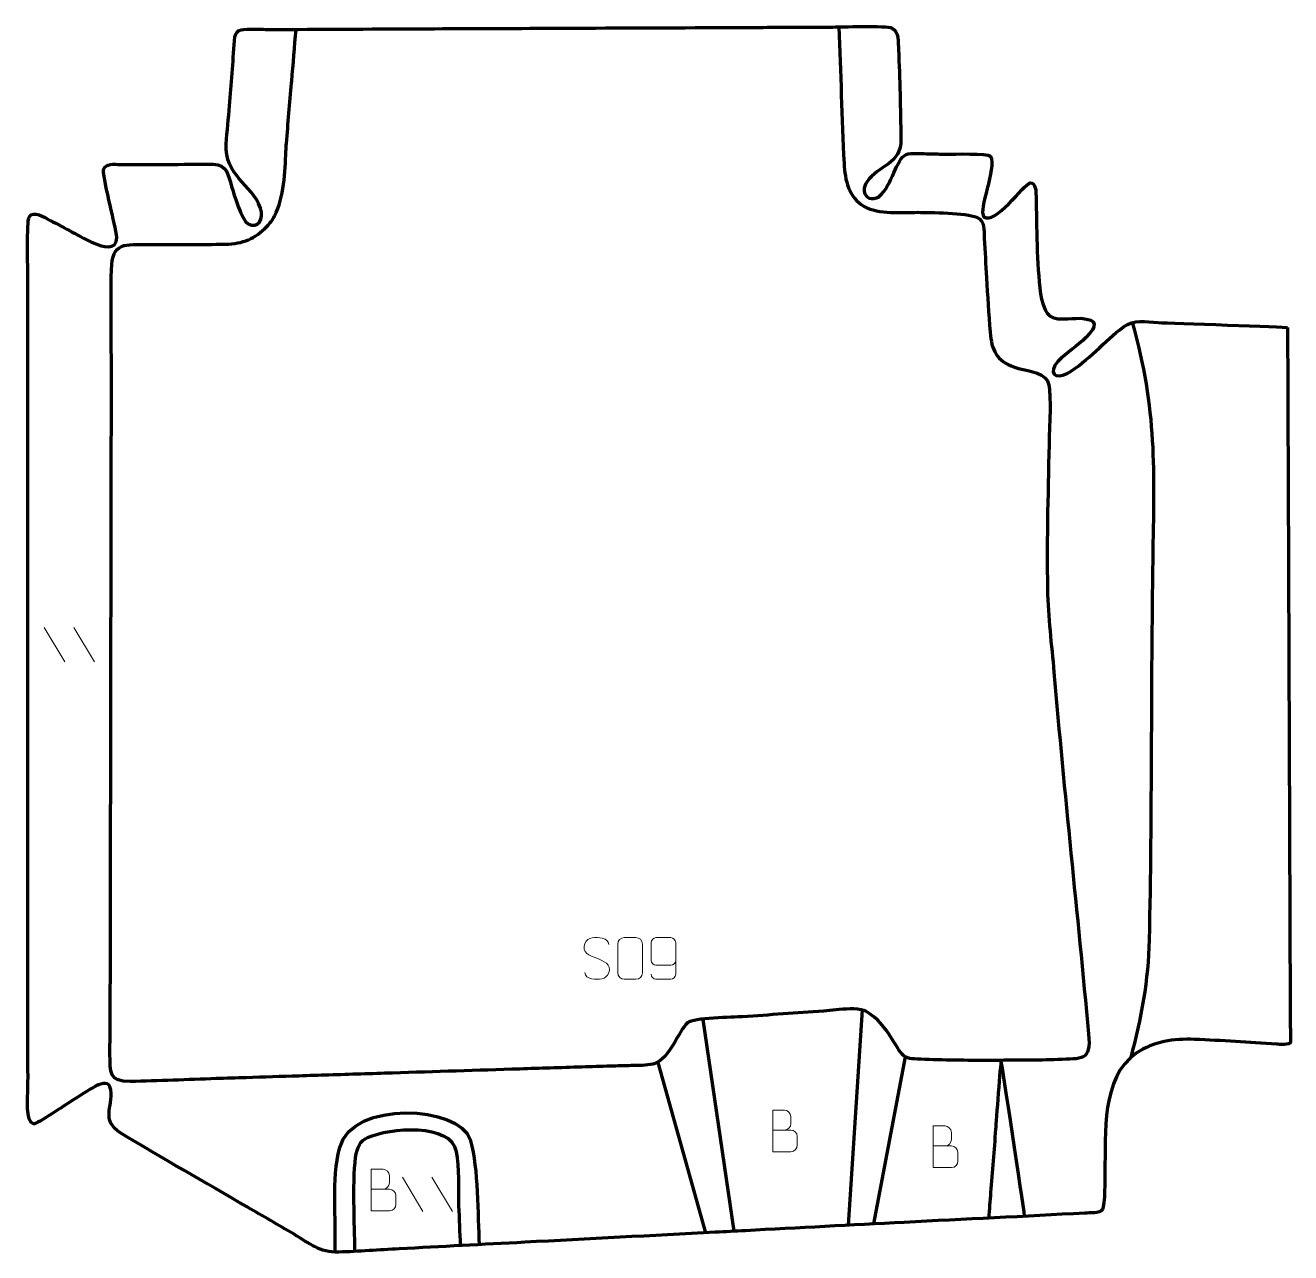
# Model space of a CAD drawing. Header units: millimetres. Extents: x 1253 to 2012, y 56 to 792.
import ezdxf

# ---------------------------------------------------------------- set-up
doc = ezdxf.new("R2010")
doc.units = ezdxf.units.MM
doc.header["$MEASUREMENT"] = 0
doc.layers.add('layer 2', color=7, linetype='Continuous')
doc.layers.add('layer 3', color=7, linetype='Continuous')

msp = doc.modelspace()

# ---------------------------------------------------------------- linework, layer by layer
at = {"layer": 'layer 2', "color": 142, "lineweight": 158}
for points, knots in [([(1740.7116, 790.8935), (1741.7218, 763.6677), (1742.3831, 736.2895), (1743.7459, 709.0954), (1743.7459, 709.0954), (1744.2533, 698.9694), (1746.5184, 688.8976), (1755.7687, 683.2765), (1755.7687, 683.2765), (1764.7659, 678.5746), (1778.1423, 679.677), (1788.099, 679.7864), (1788.099, 679.7864), (1795.5814, 679.7065), (1816.9204, 679.5673), (1823.3093, 676.8454), (1823.3093, 676.8454), (1828.4778, 674.42), (1827.6126, 669.3265), (1827.9036, 664.247), (1827.9036, 664.247), (1828.3554, 656.3596), (1828.7049, 648.4685), (1829.1501, 640.5811), (1829.1501, 640.5811), (1829.8079, 629.7176), (1830.4923, 618.8674), (1831.3688, 608.0187), (1831.3688, 608.0187), (1832.2671, 596.989), (1835.1317, 590.8365), (1845.9336, 586.8889), (1845.9336, 586.8889), (1852.1881, 584.8962), (1862.3775, 584.3997), (1865.8404, 578.6557), (1865.8404, 578.6557), (1866.9881, 575.975), (1867.0989, 571.0482), (1867.2304, 568.1328), (1867.2304, 568.1328), (1867.5317, 560.9523), (1867.0784, 553.6469), (1866.8906, 546.4578), (1866.8906, 546.4578), (1866.2087, 515.4917), (1865.2746, 484.5853), (1865.7786, 453.6047), (1865.7786, 453.6047), (1866.0683, 436.9737), (1868.2406, 420.5307), (1869.6802, 403.9825), (1869.6802, 403.9825), (1875.8163, 331.6121), (1883.742, 259.4062), (1890.4485, 187.0878), (1890.4485, 187.0878), (1891.9681, 170.5422), (1886.6605, 172.3762), (1871.9978, 171.7458), (1871.9978, 171.7458), (1859.6338, 171.2142), (1847.2449, 171.3045), (1834.8718, 171.2643), (1834.8718, 171.2643), (1834.8718, 171.2643), (1833.919, 171.2609), (1833.919, 171.2609), (1833.919, 171.2609), (1819.9936, 171.1968), (1806.1016, 171.2643), (1792.1839, 171.7984), (1792.1839, 171.7984), (1778.6411, 172.3307), (1780.2241, 171.981), (1772.4358, 184.2002), (1772.4358, 184.2002), (1768.1099, 190.9872), (1763.9692, 196.7582), (1756.7449, 200.7096), (1756.7449, 200.7096), (1756.7449, 200.7096), (1755.8451, 201.1704), (1755.8451, 201.1704), (1755.8451, 201.1704), (1751.0527, 202.7325), (1743.8302, 201.9737), (1738.8604, 201.5435), (1738.8604, 201.5435), (1736.3657, 201.3212), (1733.8786, 201.0593), (1731.3819, 200.8504), (1731.3819, 200.8504), (1715.2242, 199.6669), (1699.0679, 198.4846), (1682.9022, 197.4136), (1682.9022, 197.4136), (1677.2847, 197.0434), (1653.1444, 196.6373), (1650.0446, 193.9293), (1650.0446, 193.9293), (1643.8797, 188.5435), (1639.4766, 172.1), (1629.7795, 169.2472), (1629.7795, 169.2472), (1629.7795, 169.2472), (1628.9541, 169.0044), (1628.9541, 169.0044), (1628.9541, 169.0044), (1625.268, 168.1265), (1619.9713, 168.1663), (1616.1123, 168.0852), (1616.1123, 168.0852), (1611.9455, 167.9613), (1607.7764, 167.9123), (1603.6085, 167.7961), (1603.6085, 167.7961), (1597.8857, 167.6145), (1592.1629, 167.4329), (1586.44, 167.2513), (1586.44, 167.2513), (1580.0812, 167.0495), (1573.7225, 166.8478), (1567.3638, 166.6461), (1567.3638, 166.6461), (1561.323, 166.4543), (1555.2822, 166.2627), (1549.2414, 166.071), (1549.2414, 166.071), (1523.8064, 165.264), (1498.3715, 164.4569), (1472.9366, 163.6499), (1472.9366, 163.6499), (1460.2191, 163.2464), (1447.5017, 162.8428), (1434.7842, 162.4393), (1434.7842, 162.4393), (1428.7434, 162.2476), (1422.7026, 162.0559), (1416.6619, 161.8642), (1416.6619, 161.8642), (1406.1699, 161.5313), (1395.678, 161.1984), (1385.1861, 160.8655), (1385.1861, 160.8655), (1379.1453, 160.6739), (1373.1045, 160.4822), (1367.0637, 160.2905), (1367.0637, 160.2905), (1349.936, 159.7368), (1332.6078, 158.826), (1315.4974, 158.6138), (1315.4974, 158.6138), (1302.8628, 158.4571), (1303.5041, 164.0193), (1303.4038, 175.0964), (1303.4038, 175.0964), (1303.3422, 181.9057), (1303.549, 188.7233), (1303.5729, 195.535), (1303.5729, 195.535), (1303.5769, 197.7628), (1303.581, 199.9906), (1303.5851, 202.2184), (1303.5851, 202.2184), (1303.5963, 208.2652), (1303.6073, 214.3121), (1303.6184, 220.359), (1303.6184, 220.359), (1303.6381, 231.1796), (1303.658, 242.0003), (1303.6778, 252.821), (1303.6778, 252.821), (1303.6842, 256.3218), (1303.6906, 259.8226), (1303.6969, 263.3234), (1303.6969, 263.3234), (1303.7541, 294.5125), (1303.8112, 325.7015), (1303.8683, 356.8905), (1303.8683, 356.8905), (1303.8904, 368.9841), (1303.9125, 381.0779), (1303.9347, 393.1716), (1303.9347, 393.1716), (1303.9579, 405.9018), (1303.9813, 418.632), (1304.0046, 431.3622), (1304.0046, 431.3622), (1304.0156, 437.4091), (1304.0266, 443.4559), (1304.0378, 449.5027), (1304.0378, 449.5027), (1304.0488, 455.5496), (1304.0599, 461.5965), (1304.0709, 467.6433), (1304.0709, 467.6433), (1304.0821, 473.6902), (1304.0931, 479.737), (1304.1042, 485.7838), (1304.1042, 485.7838), (1304.1245, 496.9228), (1304.145, 508.0618), (1304.1653, 519.2007), (1304.1653, 519.2007), (1304.1997, 537.9778), (1304.234, 556.7548), (1304.2685, 575.5319), (1304.2685, 575.5319), (1304.2933, 598.7519), (1303.8551, 622.0777), (1304.2808, 645.2816), (1304.2808, 645.2816), (1304.5939, 662.3457), (1312.5608, 660.4409), (1326.8529, 660.4941), (1326.8529, 660.4941), (1342.0783, 660.5509), (1357.6029, 660.3349), (1372.7901, 660.7046), (1372.7901, 660.7046), (1383.3233, 660.9611), (1390.3427, 663.8398), (1397.7095, 671.4104), (1397.7095, 671.4104), (1399.554, 673.422), (1400.7932, 675.2347), (1402.104, 677.6173), (1402.104, 677.6173), (1408.0077, 688.8871), (1408.3343, 703.9476), (1408.9666, 716.4503), (1408.9666, 716.4503), (1408.9666, 716.4503), (1409.0118, 717.3445), (1409.0118, 717.3445), (1409.0118, 717.3445), (1409.0774, 718.5746), (1409.1531, 719.7995), (1409.235, 721.0285), (1409.235, 721.0285), (1410.2151, 733.1486), (1411.3345, 745.2582), (1412.3571, 757.375), (1412.3571, 757.375), (1412.3571, 757.375), (1412.4375, 758.3316), (1412.4375, 758.3316), (1412.4375, 758.3316), (1413.3015, 768.7401), (1414.1655, 779.1487), (1415.0295, 789.5572)], [0, 0, 0, 0, 0.015625, 0.015625, 0.015625, 0.015625, 0.03125, 0.03125, 0.03125, 0.03125, 0.046875, 0.046875, 0.046875, 0.046875, 0.0625, 0.0625, 0.0625, 0.0625, 0.078125, 0.078125, 0.078125, 0.078125, 0.09375, 0.09375, 0.09375, 0.09375, 0.109375, 0.109375, 0.109375, 0.109375, 0.125, 0.125, 0.125, 0.125, 0.140625, 0.140625, 0.140625, 0.140625, 0.15625, 0.15625, 0.15625, 0.15625, 0.171875, 0.171875, 0.171875, 0.171875, 0.1875, 0.1875, 0.1875, 0.1875, 0.203125, 0.203125, 0.203125, 0.203125, 0.21875, 0.21875, 0.21875, 0.21875, 0.234375, 0.234375, 0.234375, 0.234375, 0.25, 0.25, 0.25, 0.25, 0.265625, 0.265625, 0.265625, 0.265625, 0.28125, 0.28125, 0.28125, 0.28125, 0.296875, 0.296875, 0.296875, 0.296875, 0.3125, 0.3125, 0.3125, 0.3125, 0.328125, 0.328125, 0.328125, 0.328125, 0.34375, 0.34375, 0.34375, 0.34375, 0.359375, 0.359375, 0.359375, 0.359375, 0.375, 0.375, 0.375, 0.375, 0.390625, 0.390625, 0.390625, 0.390625, 0.40625, 0.40625, 0.40625, 0.40625, 0.421875, 0.421875, 0.421875, 0.421875, 0.4375, 0.4375, 0.4375, 0.4375, 0.453125, 0.453125, 0.453125, 0.453125, 0.46875, 0.46875, 0.46875, 0.46875, 0.484375, 0.484375, 0.484375, 0.484375, 0.5, 0.5, 0.5, 0.5, 0.515625, 0.515625, 0.515625, 0.515625, 0.53125, 0.53125, 0.53125, 0.53125, 0.546875, 0.546875, 0.546875, 0.546875, 0.5625, 0.5625, 0.5625, 0.5625, 0.578125, 0.578125, 0.578125, 0.578125, 0.59375, 0.59375, 0.59375, 0.59375, 0.609375, 0.609375, 0.609375, 0.609375, 0.625, 0.625, 0.625, 0.625, 0.640625, 0.640625, 0.640625, 0.640625, 0.65625, 0.65625, 0.65625, 0.65625, 0.671875, 0.671875, 0.671875, 0.671875, 0.6875, 0.6875, 0.6875, 0.6875, 0.703125, 0.703125, 0.703125, 0.703125, 0.71875, 0.71875, 0.71875, 0.71875, 0.734375, 0.734375, 0.734375, 0.734375, 0.75, 0.75, 0.75, 0.75, 0.765625, 0.765625, 0.765625, 0.765625, 0.78125, 0.78125, 0.78125, 0.78125, 0.796875, 0.796875, 0.796875, 0.796875, 0.8125, 0.8125, 0.8125, 0.8125, 0.828125, 0.828125, 0.828125, 0.828125, 0.84375, 0.84375, 0.84375, 0.84375, 0.859375, 0.859375, 0.859375, 0.859375, 0.875, 0.875, 0.875, 0.875, 0.890625, 0.890625, 0.890625, 0.890625, 0.90625, 0.90625, 0.90625, 0.90625, 0.921875, 0.921875, 0.921875, 0.921875, 0.9375, 0.9375, 0.9375, 0.9375, 0.953125, 0.953125, 0.953125, 0.953125, 0.96875, 0.96875, 0.96875, 0.96875, 1, 1, 1, 1]), ([(1916.5926, 613.8387), (1931.4983, 561.0132), (1929.7788, 525.2434), (1928.9131, 471.5536), (1928.9131, 471.5536), (1927.7613, 395.5851), (1928.4229, 319.521), (1926.7984, 243.5853), (1926.7984, 243.5853), (1926.2871, 219.6825), (1921.9806, 195.9874), (1915.7111, 172.9526)], [0, 0, 0, 0, 0.25, 0.25, 0.25, 0.25, 0.5, 0.5, 0.5, 0.5, 1, 1, 1, 1]), ([(1852.0976, 77.9003), (1850.7056, 87.1256), (1838.6591, 169.3095), (1837.9755, 170.6719), (1837.9755, 170.6719), (1837.4825, 169.5989), (1835.011, 134.3975), (1834.6644, 129.953), (1834.6644, 129.953), (1834.1693, 123.6216), (1833.6742, 117.29), (1833.1791, 110.9586), (1833.1791, 110.9586), (1832.684, 104.6271), (1832.1889, 98.2957), (1831.6938, 91.9641), (1831.6938, 91.9641), (1831.2977, 86.899), (1830.9016, 81.8337), (1830.5055, 76.7686)], [0, 0, 0, 0, 0.16666667, 0.16666667, 0.16666667, 0.16666667, 0.33333333, 0.33333333, 0.33333333, 0.33333333, 0.5, 0.5, 0.5, 0.5, 0.66666667, 0.66666667, 0.66666667, 0.66666667, 1, 1, 1, 1]), ([(1438.3946, 56.2169), (1439.3349, 77.0213), (1436.0163, 98.9338), (1441.2628, 119.0333), (1441.2628, 119.0333), (1448.7472, 147.7057), (1513.0604, 144.0752), (1519.4269, 123.8534), (1519.4269, 123.8534), (1519.4269, 123.8534), (1519.7128, 122.9455), (1519.7128, 122.9455), (1519.7128, 122.9455), (1524.3355, 106.5148), (1524.0208, 78.5307), (1524.8695, 60.7493)], [0, 0, 0, 0, 0.2, 0.2, 0.2, 0.2, 0.4, 0.4, 0.4, 0.4, 0.6, 0.6, 0.6, 0.6, 1, 1, 1, 1]), ([(1450.3453, 56.8432), (1450.4586, 65.0531), (1448.6941, 97.8824), (1450.7783, 113.097), (1450.7783, 113.097), (1451.6034, 119.1209), (1453.5927, 123.0633), (1457.9192, 124.9987), (1457.9192, 124.9987), (1471.1576, 130.9211), (1507.9797, 133.8945), (1511.1112, 116.6641), (1511.1112, 116.6641), (1512.9058, 106.7893), (1512.2648, 94.2719), (1512.5614, 84.0557), (1512.5614, 84.0557), (1512.8767, 76.0884), (1513.1939, 68.1211), (1513.508, 60.1538)], [0, 0, 0, 0, 0.16666667, 0.16666667, 0.16666667, 0.16666667, 0.33333333, 0.33333333, 0.33333333, 0.33333333, 0.5, 0.5, 0.5, 0.5, 0.66666667, 0.66666667, 0.66666667, 0.66666667, 1, 1, 1, 1])]:
    msp.add_open_spline(points, degree=3, knots=knots, dxfattribs=at)
for points in [[(1754.6445, 201.4651), (1754.6445, 201.4651), (1746.2237, 72.3511), (1746.2237, 72.3511)], [(1659.091, 195.7126), (1659.091, 195.7126), (1677.654, 68.7572), (1677.654, 68.7572)], [(1631.9604, 169.987), (1631.9604, 169.987), (1660.6909, 67.8681), (1660.6909, 67.8681)], [(1780.3609, 173.3798), (1780.3609, 173.3798), (1761.4271, 73.148), (1761.4271, 73.148)]]:
    msp.add_open_spline(points, degree=3, dxfattribs=at)
at = {"layer": 'layer 3', "color": 242, "lineweight": 158}
msp.add_open_spline([(2009.7981, 610.6757), (2009.2345, 611.1573), (1940.0742, 613.2917), (1932.1122, 613.6505), (1932.1122, 613.6505), (1924.6243, 614.0027), (1917.8613, 615.7879), (1911.345, 611.0248), (1911.345, 611.0248), (1899.661, 602.4844), (1890.5362, 590.6788), (1877.6049, 583.1583), (1877.6049, 583.1583), (1870.1728, 579.2719), (1866.1477, 583.6193), (1872.0238, 590.3143), (1872.0238, 590.3143), (1877.316, 595.9034), (1883.7206, 599.4137), (1888.8863, 604.7891), (1888.8863, 604.7891), (1895.5113, 611.683), (1896.577, 615.3631), (1885.7546, 616.2805), (1885.7546, 616.2805), (1869.9917, 615.9396), (1864.8727, 612.805), (1861.6378, 630.946), (1861.6378, 630.946), (1859.1755, 649.4643), (1859.4086, 670.7019), (1858.9195, 689.5558), (1858.9195, 689.5558), (1858.8508, 691.9381), (1858.9726, 697.7637), (1855.432, 697.5112), (1855.432, 697.5112), (1851.8931, 696.6152), (1833.9259, 671.6144), (1827.6623, 677.1649), (1827.6623, 677.1649), (1823.8795, 681.2973), (1835.4398, 706.0079), (1831.66, 713.4593), (1831.66, 713.4593), (1830.1464, 715.2731), (1809.0058, 714.6706), (1805.3198, 714.6609), (1805.3198, 714.6609), (1801.7364, 714.714), (1798.1486, 714.8078), (1794.5648, 714.8778), (1794.5648, 714.8778), (1791.8745, 714.9303), (1783.3305, 715.5451), (1781.0769, 714.4665), (1781.0769, 714.4665), (1774.5712, 711.3526), (1773.2857, 696.5076), (1764.5776, 689.1672), (1764.5776, 689.1672), (1760.8687, 686.5044), (1756.0283, 688.5148), (1755.8224, 692.7547), (1755.8224, 692.7547), (1755.8707, 694.872), (1756.1848, 696.0857), (1757.3366, 697.9006), (1757.3366, 697.9006), (1764.6952, 708.6705), (1778.0434, 707.9378), (1777.8388, 723.9715), (1777.8388, 723.9715), (1777.6116, 741.7748), (1777.2053, 759.5776), (1776.3775, 777.3639), (1776.3775, 777.3639), (1776.1654, 781.5461), (1776.7305, 788.2804), (1772.5366, 790.2587), (1772.5366, 790.2587), (1769.0048, 791.9246), (1741.7276, 790.9227), (1735.7504, 790.8732), (1735.7504, 790.8732), (1723.0208, 790.821), (1710.2912, 790.7688), (1697.5616, 790.7165), (1697.5616, 790.7165), (1685.1502, 790.6656), (1672.7389, 790.6146), (1660.3275, 790.5637), (1660.3275, 790.5637), (1628.5035, 790.4332), (1596.6795, 790.3025), (1564.8555, 790.172), (1564.8555, 790.172), (1539.3963, 790.0675), (1513.937, 789.963), (1488.4779, 789.8585), (1488.4779, 789.8585), (1458.8791, 789.7358), (1429.2807, 789.5069), (1399.6816, 789.4759), (1399.6816, 789.4759), (1395.7569, 789.4913), (1391.819, 789.6695), (1387.9015, 789.6255), (1387.9015, 789.6255), (1381.3501, 789.5519), (1378.5465, 789.6564), (1378.0582, 782.6309), (1378.0582, 782.6309), (1377.1544, 769.6256), (1376.223, 756.6878), (1375.1817, 743.6909), (1375.1817, 743.6909), (1374.5787, 736.1655), (1373.6104, 728.3201), (1373.1631, 720.8873), (1373.1631, 720.8873), (1372.0179, 701.8594), (1388.3295, 696.8408), (1393.6894, 682.3719), (1393.6894, 682.3719), (1395.9245, 675.8013), (1392.093, 669.532), (1386.2824, 672.9012), (1386.2824, 672.9012), (1382.2905, 675.216), (1377.8645, 690.6493), (1376.3939, 695.3075), (1376.3939, 695.3075), (1374.2992, 702.1789), (1373.7659, 708.2567), (1365.362, 708.6887), (1365.362, 708.6887), (1346.6404, 708.7104), (1328.1953, 708.1314), (1309.3887, 708.5096), (1309.3887, 708.5096), (1306.3542, 708.5793), (1300.4707, 709.2582), (1299.4934, 705.4153), (1299.4934, 705.4153), (1298.9051, 703.1022), (1303.129, 685.8098), (1303.913, 682.1376), (1303.913, 682.1376), (1304.8965, 677.479), (1307.255, 668.7957), (1307.4368, 664.6269), (1307.4368, 664.6269), (1307.7909, 656.5043), (1298.5884, 659.1257), (1294.0041, 661.1905), (1294.0041, 661.1905), (1285.395, 665.068), (1276.1727, 670.6101), (1267.5719, 674.9667), (1267.5719, 674.9667), (1264.3148, 676.6005), (1257.2846, 681.3837), (1254.8881, 676.9795), (1254.8881, 676.9795), (1253.3697, 674.1891), (1254.1131, 645.6041), (1254.1413, 640.1386), (1254.1413, 640.1386), (1254.1419, 633.7739), (1254.1424, 627.4092), (1254.143, 621.0445), (1254.143, 621.0445), (1254.1495, 544.6685), (1254.1562, 468.2924), (1254.1627, 391.9164), (1254.1627, 391.9164), (1254.166, 353.7283), (1254.1692, 315.5403), (1254.1725, 277.3523), (1254.1725, 277.3523), (1254.1736, 264.9411), (1254.1746, 252.5301), (1254.1757, 240.1189), (1254.1757, 240.1189), (1254.1773, 221.3432), (1254.179, 202.5674), (1254.1806, 183.7917), (1254.1806, 183.7917), (1254.1863, 173.9358), (1254.2589, 164.0771), (1254.2033, 154.2217), (1254.2033, 154.2217), (1254.18, 150.0804), (1252.6089, 133.9542), (1257.5655, 133.1607), (1257.5655, 133.1607), (1259.4593, 132.8574), (1277.1291, 144.7868), (1280.1338, 146.7097), (1280.1338, 146.7097), (1284.3571, 149.3659), (1290.8777, 153.8188), (1295.1002, 155.8839), (1295.1002, 155.8839), (1298.9617, 157.7725), (1302.8644, 158.9498), (1303.9023, 153.6282), (1303.9023, 153.6282), (1305.2203, 142.6455), (1297.7118, 136.1), (1309.8728, 127.499), (1309.8728, 127.499), (1334.999, 112.5854), (1360.4797, 98.0713), (1385.7309, 83.3445), (1385.7309, 83.3445), (1395.0929, 77.8838), (1404.4629, 72.4363), (1413.8186, 66.9649), (1413.8186, 66.9649), (1423.3019, 61.419), (1428.9833, 55.9297), (1440.6514, 56.2793), (1440.6514, 56.2793), (1452.6474, 56.6387), (1464.9228, 57.5985), (1476.9421, 58.2373), (1476.9421, 58.2373), (1502.0288, 59.5522), (1527.1155, 60.8671), (1552.2021, 62.1819), (1552.2021, 62.1819), (1590.3084, 64.1792), (1628.4147, 66.1765), (1666.521, 68.1737), (1666.521, 68.1737), (1672.5545, 68.49), (1678.588, 68.8062), (1684.6215, 69.1224), (1684.6215, 69.1224), (1716.3768, 70.7868), (1748.132, 72.4512), (1779.8873, 74.1156), (1779.8873, 74.1156), (1816.007, 75.9783), (1852.1115, 77.6668), (1888.2263, 79.6845), (1888.2263, 79.6845), (1891.1856, 79.8499), (1896.9775, 79.3277), (1898.7278, 81.7743), (1898.7278, 81.7743), (1900.3952, 85.0157), (1900.1136, 99.9284), (1900.2298, 104.5631), (1900.2298, 104.5631), (1900.6914, 127.1309), (1897.8594, 161.0031), (1919.027, 175.4775), (1919.027, 175.4775), (1929.6103, 182.7145), (1941.499, 184.2644), (1953.9769, 183.8204), (1953.9769, 183.8204), (1970.3844, 183.2365), (1986.7656, 181.8651), (2003.161, 180.9839), (2003.161, 180.9839), (2004.4459, 180.9165), (2011.3749, 180.1728), (2011.4831, 182.0587), (2011.4831, 182.0587), (2011.6829, 185.5425), (2011.4259, 190.8077), (2011.4116, 194.4956), (2011.4116, 194.4956), (2011.1901, 251.4501), (2010.97, 308.4045), (2010.7492, 365.359), (2010.7492, 365.359), (2010.6505, 390.8134), (2010.5518, 416.2678), (2010.4531, 441.7222), (2010.4531, 441.7222), (2010.2558, 492.6309), (2010.0584, 543.5397), (2009.861, 594.4485), (2009.861, 594.4485), (2009.8401, 599.8576), (2009.8191, 605.2666), (2009.7981, 610.6757)], degree=3, knots=[0, 0, 0, 0, 0.01351351, 0.01351351, 0.01351351, 0.01351351, 0.02702703, 0.02702703, 0.02702703, 0.02702703, 0.04054054, 0.04054054, 0.04054054, 0.04054054, 0.05405405, 0.05405405, 0.05405405, 0.05405405, 0.06756757, 0.06756757, 0.06756757, 0.06756757, 0.08108108, 0.08108108, 0.08108108, 0.08108108, 0.09459459, 0.09459459, 0.09459459, 0.09459459, 0.10810811, 0.10810811, 0.10810811, 0.10810811, 0.12162162, 0.12162162, 0.12162162, 0.12162162, 0.13513514, 0.13513514, 0.13513514, 0.13513514, 0.14864865, 0.14864865, 0.14864865, 0.14864865, 0.16216216, 0.16216216, 0.16216216, 0.16216216, 0.17567568, 0.17567568, 0.17567568, 0.17567568, 0.18918919, 0.18918919, 0.18918919, 0.18918919, 0.2027027, 0.2027027, 0.2027027, 0.2027027, 0.21621622, 0.21621622, 0.21621622, 0.21621622, 0.22972973, 0.22972973, 0.22972973, 0.22972973, 0.24324324, 0.24324324, 0.24324324, 0.24324324, 0.25675676, 0.25675676, 0.25675676, 0.25675676, 0.27027027, 0.27027027, 0.27027027, 0.27027027, 0.28378378, 0.28378378, 0.28378378, 0.28378378, 0.2972973, 0.2972973, 0.2972973, 0.2972973, 0.31081081, 0.31081081, 0.31081081, 0.31081081, 0.32432432, 0.32432432, 0.32432432, 0.32432432, 0.33783784, 0.33783784, 0.33783784, 0.33783784, 0.35135135, 0.35135135, 0.35135135, 0.35135135, 0.36486486, 0.36486486, 0.36486486, 0.36486486, 0.37837838, 0.37837838, 0.37837838, 0.37837838, 0.39189189, 0.39189189, 0.39189189, 0.39189189, 0.40540541, 0.40540541, 0.40540541, 0.40540541, 0.41891892, 0.41891892, 0.41891892, 0.41891892, 0.43243243, 0.43243243, 0.43243243, 0.43243243, 0.44594595, 0.44594595, 0.44594595, 0.44594595, 0.45945946, 0.45945946, 0.45945946, 0.45945946, 0.47297297, 0.47297297, 0.47297297, 0.47297297, 0.48648649, 0.48648649, 0.48648649, 0.48648649, 0.5, 0.5, 0.5, 0.5, 0.51351351, 0.51351351, 0.51351351, 0.51351351, 0.52702703, 0.52702703, 0.52702703, 0.52702703, 0.54054054, 0.54054054, 0.54054054, 0.54054054, 0.55405405, 0.55405405, 0.55405405, 0.55405405, 0.56756757, 0.56756757, 0.56756757, 0.56756757, 0.58108108, 0.58108108, 0.58108108, 0.58108108, 0.59459459, 0.59459459, 0.59459459, 0.59459459, 0.60810811, 0.60810811, 0.60810811, 0.60810811, 0.62162162, 0.62162162, 0.62162162, 0.62162162, 0.63513514, 0.63513514, 0.63513514, 0.63513514, 0.64864865, 0.64864865, 0.64864865, 0.64864865, 0.66216216, 0.66216216, 0.66216216, 0.66216216, 0.67567568, 0.67567568, 0.67567568, 0.67567568, 0.68918919, 0.68918919, 0.68918919, 0.68918919, 0.7027027, 0.7027027, 0.7027027, 0.7027027, 0.71621622, 0.71621622, 0.71621622, 0.71621622, 0.72972973, 0.72972973, 0.72972973, 0.72972973, 0.74324324, 0.74324324, 0.74324324, 0.74324324, 0.75675676, 0.75675676, 0.75675676, 0.75675676, 0.77027027, 0.77027027, 0.77027027, 0.77027027, 0.78378378, 0.78378378, 0.78378378, 0.78378378, 0.7972973, 0.7972973, 0.7972973, 0.7972973, 0.81081081, 0.81081081, 0.81081081, 0.81081081, 0.82432432, 0.82432432, 0.82432432, 0.82432432, 0.83783784, 0.83783784, 0.83783784, 0.83783784, 0.85135135, 0.85135135, 0.85135135, 0.85135135, 0.86486486, 0.86486486, 0.86486486, 0.86486486, 0.87837838, 0.87837838, 0.87837838, 0.87837838, 0.89189189, 0.89189189, 0.89189189, 0.89189189, 0.90540541, 0.90540541, 0.90540541, 0.90540541, 0.91891892, 0.91891892, 0.91891892, 0.91891892, 0.93243243, 0.93243243, 0.93243243, 0.93243243, 0.94594595, 0.94594595, 0.94594595, 0.94594595, 0.95945946, 0.95945946, 0.95945946, 0.95945946, 0.97297297, 0.97297297, 0.97297297, 0.97297297, 1, 1, 1, 1], dxfattribs=at)
at = {"layer": 'layer 3', "color": 250, "lineweight": 9}
for points in [[(1263.944, 430.7717), (1263.944, 430.7717), (1276.3083, 410.2274), (1276.3083, 410.2274)], [(1281.6739, 430.7717), (1281.6739, 430.7717), (1294.0382, 410.2274), (1294.0382, 410.2274)], [(1478.8083, 101.1802), (1478.8083, 101.1802), (1491.1726, 80.6359), (1491.1726, 80.6359)], [(1496.5382, 101.1802), (1496.5382, 101.1802), (1508.9025, 80.6359), (1508.9025, 80.6359)]]:
    msp.add_open_spline(points, degree=3, dxfattribs=at)
for points, knots in [([(1595.4061, 232.5598), (1591.1578, 234.0302), (1586.2497, 235.826), (1588.2548, 241.3463), (1588.2548, 241.3463), (1589.7583, 245.4862), (1594.9719, 245.0977), (1598.5755, 244.4966), (1598.5755, 244.4966), (1601.4361, 244.0194), (1602.3008, 242.8062), (1602.6114, 240.7221)], [0, 0, 0, 0, 0.25, 0.25, 0.25, 0.25, 0.5, 0.5, 0.5, 0.5, 1, 1, 1, 1]), ([(1611.881, 244.8624), (1614.2067, 244.8624), (1616.5328, 244.8624), (1618.8589, 244.8624), (1618.8589, 244.8624), (1620.8055, 244.898), (1622.7969, 243.4064), (1622.8236, 240.9688), (1622.8236, 240.9688), (1622.8232, 235.2219), (1622.8232, 229.4746), (1622.8236, 223.7269), (1622.8236, 223.7269), (1622.6838, 221.4035), (1621.0066, 219.9239), (1618.8589, 219.9131), (1618.8589, 219.9131), (1616.527, 219.9135), (1614.1951, 219.9135), (1611.8636, 219.9131), (1611.8636, 219.9131), (1609.9386, 219.8077), (1607.9665, 221.6922), (1607.9777, 223.7095), (1607.9777, 223.7095), (1607.978, 229.4796), (1607.978, 235.2493), (1607.9777, 241.0186), (1607.9777, 241.0186), (1607.9819, 243.1567), (1609.7286, 244.8759), (1611.881, 244.8624)], [0, 0, 0, 0, 0.11111111, 0.11111111, 0.11111111, 0.11111111, 0.22222222, 0.22222222, 0.22222222, 0.22222222, 0.33333333, 0.33333333, 0.33333333, 0.33333333, 0.44444444, 0.44444444, 0.44444444, 0.44444444, 0.55555556, 0.55555556, 0.55555556, 0.55555556, 0.66666667, 0.66666667, 0.66666667, 0.66666667, 0.77777778, 0.77777778, 0.77777778, 0.77777778, 1, 1, 1, 1]), ([(1627.9707, 222.8452), (1627.9948, 221.5057), (1629.351, 219.8524), (1630.9229, 219.8868), (1630.9229, 219.8868), (1633.9077, 219.8871), (1636.8929, 219.8871), (1639.8783, 219.8868), (1639.8783, 219.8868), (1641.0974, 219.8718), (1642.8256, 221.3094), (1642.8306, 222.8452), (1642.8306, 222.8452), (1642.8303, 229.2056), (1642.8303, 235.5664), (1642.8306, 241.9272), (1642.8306, 241.9272), (1642.8259, 243.0901), (1641.0974, 244.8612), (1639.8783, 244.8856), (1639.8783, 244.8856), (1636.8929, 244.8853), (1633.9077, 244.8853), (1630.9229, 244.8856), (1630.9229, 244.8856), (1629.6448, 244.8418), (1627.9751, 243.2273), (1627.9707, 241.9272), (1627.9707, 241.9272), (1627.9707, 238.3438), (1627.9707, 234.7608), (1627.9707, 231.178), (1627.9707, 231.178), (1628.0092, 229.6998), (1629.5919, 228.2669), (1630.9229, 228.269), (1630.9229, 228.269), (1633.9077, 228.2687), (1636.8929, 228.2687), (1639.8783, 228.269), (1639.8783, 228.269), (1641.2078, 228.264), (1642.8508, 229.7712), (1642.8091, 231.1998)], [0, 0, 0, 0, 0.08333333, 0.08333333, 0.08333333, 0.08333333, 0.16666667, 0.16666667, 0.16666667, 0.16666667, 0.25, 0.25, 0.25, 0.25, 0.33333333, 0.33333333, 0.33333333, 0.33333333, 0.41666667, 0.41666667, 0.41666667, 0.41666667, 0.5, 0.5, 0.5, 0.5, 0.58333333, 0.58333333, 0.58333333, 0.58333333, 0.66666667, 0.66666667, 0.66666667, 0.66666667, 0.75, 0.75, 0.75, 0.75, 0.83333333, 0.83333333, 0.83333333, 0.83333333, 1, 1, 1, 1]), ([(1595.4061, 232.5597), (1599.4247, 230.913), (1604.4542, 229.0247), (1602.6202, 223.6644), (1602.6202, 223.6644), (1601.1604, 219.398), (1596.2496, 219.6547), (1592.5235, 220.2094), (1592.5235, 220.2094), (1589.7735, 220.6192), (1588.5526, 221.8327), (1588.1746, 223.9449)], [0, 0, 0, 0, 0.25, 0.25, 0.25, 0.25, 0.5, 0.5, 0.5, 0.5, 1, 1, 1, 1]), ([(1700.9443, 129.4578), (1704.5829, 129.4582), (1708.17, 129.4582), (1711.8094, 129.4578), (1711.8094, 129.4578), (1713.7848, 129.4405), (1715.7084, 127.7044), (1715.7084, 125.6548), (1715.7084, 125.6548), (1715.708, 124.5262), (1715.708, 121.4768), (1715.7084, 120.3479), (1715.7084, 120.3479), (1715.726, 118.49), (1714.1839, 116.4761), (1711.8624, 116.493), (1711.8624, 116.493), (1708.2226, 116.4934), (1704.5832, 116.4934), (1700.9443, 116.493), (1700.9443, 116.493), (1700.9443, 124.8113), (1700.9443, 133.1291), (1700.9443, 141.4466), (1700.9443, 141.4466), (1703.318, 141.4466), (1705.6921, 141.4466), (1708.0663, 141.4466), (1708.0663, 141.4466), (1709.7471, 141.4642), (1711.8439, 139.5537), (1711.8616, 137.5913), (1711.8616, 137.5913), (1711.8612, 135.5252), (1711.8612, 135.3792), (1711.8616, 133.3127), (1711.8616, 133.3127), (1711.8789, 131.2466), (1710.0244, 129.4405), (1708.0144, 129.4578)], [0, 0, 0, 0, 0.09090909, 0.09090909, 0.09090909, 0.09090909, 0.18181818, 0.18181818, 0.18181818, 0.18181818, 0.27272727, 0.27272727, 0.27272727, 0.27272727, 0.36363636, 0.36363636, 0.36363636, 0.36363636, 0.45454545, 0.45454545, 0.45454545, 0.45454545, 0.54545455, 0.54545455, 0.54545455, 0.54545455, 0.63636364, 0.63636364, 0.63636364, 0.63636364, 0.72727273, 0.72727273, 0.72727273, 0.72727273, 0.81818182, 0.81818182, 0.81818182, 0.81818182, 1, 1, 1, 1]), ([(1797.2527, 119.9328), (1800.8913, 119.9332), (1804.4784, 119.9332), (1808.1178, 119.9328), (1808.1178, 119.9328), (1810.0932, 119.9155), (1812.0168, 118.1794), (1812.0168, 116.1298), (1812.0168, 116.1298), (1812.0164, 115.0012), (1812.0164, 111.9518), (1812.0168, 110.8229), (1812.0168, 110.8229), (1812.0344, 108.965), (1810.4923, 106.9511), (1808.1708, 106.968), (1808.1708, 106.968), (1804.531, 106.9684), (1800.8916, 106.9684), (1797.2527, 106.968), (1797.2527, 106.968), (1797.2527, 115.2863), (1797.2527, 123.6041), (1797.2527, 131.9216), (1797.2527, 131.9216), (1799.6264, 131.9216), (1802.0005, 131.9216), (1804.3747, 131.9216), (1804.3747, 131.9216), (1806.0555, 131.9392), (1808.1523, 130.0287), (1808.17, 128.0663), (1808.17, 128.0663), (1808.1696, 126.0002), (1808.1696, 125.8542), (1808.17, 123.7877), (1808.17, 123.7877), (1808.1873, 121.7216), (1806.3328, 119.9155), (1804.3228, 119.9328)], [0, 0, 0, 0, 0.09090909, 0.09090909, 0.09090909, 0.09090909, 0.18181818, 0.18181818, 0.18181818, 0.18181818, 0.27272727, 0.27272727, 0.27272727, 0.27272727, 0.36363636, 0.36363636, 0.36363636, 0.36363636, 0.45454545, 0.45454545, 0.45454545, 0.45454545, 0.54545455, 0.54545455, 0.54545455, 0.54545455, 0.63636364, 0.63636364, 0.63636364, 0.63636364, 0.72727273, 0.72727273, 0.72727273, 0.72727273, 0.81818182, 0.81818182, 0.81818182, 0.81818182, 1, 1, 1, 1]), ([(1460.1467, 93.9839), (1463.7853, 93.9843), (1467.3724, 93.9843), (1471.0118, 93.9839), (1471.0118, 93.9839), (1472.9872, 93.9666), (1474.9108, 92.2305), (1474.9108, 90.1809), (1474.9108, 90.1809), (1474.9104, 89.0523), (1474.9104, 86.0029), (1474.9108, 84.874), (1474.9108, 84.874), (1474.9284, 83.0161), (1473.3863, 81.0022), (1471.0648, 81.0191), (1471.0648, 81.0191), (1467.425, 81.0195), (1463.7856, 81.0195), (1460.1467, 81.0191), (1460.1467, 81.0191), (1460.1467, 89.3374), (1460.1467, 97.6552), (1460.1467, 105.9727), (1460.1467, 105.9727), (1462.5204, 105.9727), (1464.8945, 105.9727), (1467.2687, 105.9727), (1467.2687, 105.9727), (1468.9495, 105.9903), (1471.0463, 104.0798), (1471.064, 102.1174), (1471.064, 102.1174), (1471.0636, 100.0513), (1471.0636, 99.9053), (1471.064, 97.8388), (1471.064, 97.8388), (1471.0813, 95.7727), (1469.2268, 93.9666), (1467.2168, 93.9839)], [0, 0, 0, 0, 0.09090909, 0.09090909, 0.09090909, 0.09090909, 0.18181818, 0.18181818, 0.18181818, 0.18181818, 0.27272727, 0.27272727, 0.27272727, 0.27272727, 0.36363636, 0.36363636, 0.36363636, 0.36363636, 0.45454545, 0.45454545, 0.45454545, 0.45454545, 0.54545455, 0.54545455, 0.54545455, 0.54545455, 0.63636364, 0.63636364, 0.63636364, 0.63636364, 0.72727273, 0.72727273, 0.72727273, 0.72727273, 0.81818182, 0.81818182, 0.81818182, 0.81818182, 1, 1, 1, 1])]:
    msp.add_open_spline(points, degree=3, knots=knots, dxfattribs=at)

doc.saveas('drawing.dxf')
